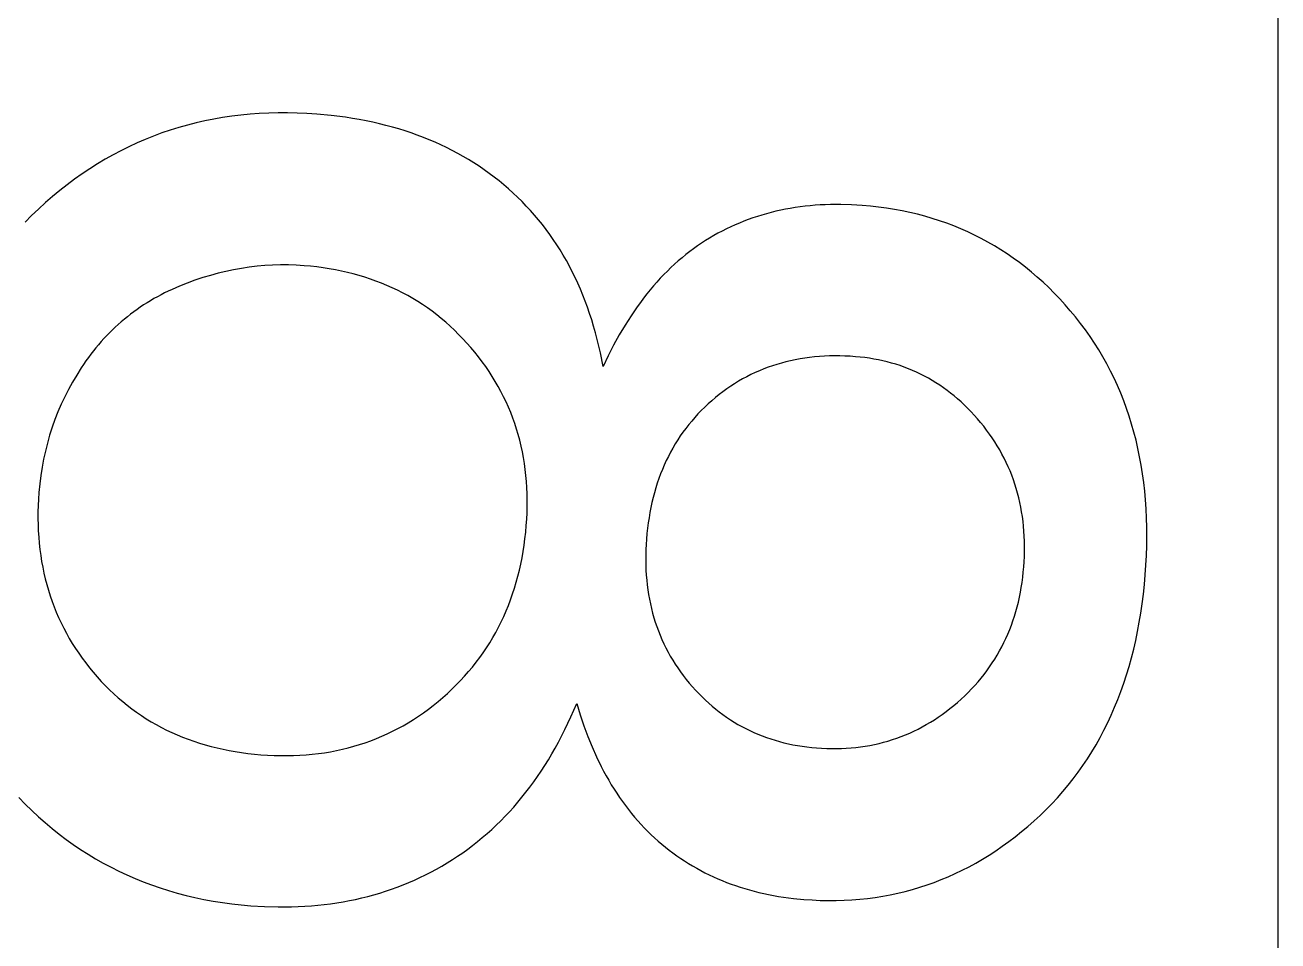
# Model space of a CAD drawing. Extents: x -16189 to 5251, y 3521 to 4024.
# Drawn here: x -14142.3 to -14090.4, y 3727.2 to 3765.1 of the extents above; entities that cross this region are included whole.
import ezdxf

# ---------------------------------------------------------------- set-up
doc = ezdxf.new("R2010")
doc.units = 0
doc.layers.add('LAYER_03', color=7, linetype='CONTINUOUS')

msp = doc.modelspace()

# ---------------------------------------------------------------- linework, layer by layer
at = {"layer": 'LAYER_03'}
for p, q in [((-14134.601, 3754.773), (-14134.921, 3754.677)), ((-14134.28, 3754.861), (-14134.601, 3754.773)), ((-14133.959, 3754.938), (-14134.28, 3754.861)), ((-14133.638, 3755.005), (-14133.959, 3754.938)), ((-14133.315, 3755.063), (-14133.638, 3755.005)), ((-14132.993, 3755.111), (-14133.315, 3755.063)), ((-14132.669, 3755.149), (-14132.993, 3755.111)), ((-14132.345, 3755.177), (-14132.669, 3755.149)), ((-14132.021, 3755.196), (-14132.345, 3755.177)), ((-14131.696, 3755.204), (-14132.021, 3755.196)), ((-14131.37, 3755.203), (-14131.696, 3755.204)), ((-14131.044, 3755.192), (-14131.37, 3755.203)), ((-14130.717, 3755.172), (-14131.044, 3755.192)), ((-14130.451, 3755.148), (-14130.717, 3755.172)), ((-14130.188, 3755.119), (-14130.451, 3755.148)), ((-14129.929, 3755.085), (-14130.188, 3755.119)), ((-14129.673, 3755.045), (-14129.929, 3755.085)), ((-14129.42, 3755), (-14129.673, 3755.045)), ((-14129.17, 3754.95), (-14129.42, 3755)), ((-14128.923, 3754.895), (-14129.17, 3754.95)), ((-14128.68, 3754.834), (-14128.923, 3754.895)), ((-14128.439, 3754.768), (-14128.68, 3754.834)), ((-14136.035, 3754.261), (-14136.191, 3754.191)), ((-14135.877, 3754.327), (-14136.035, 3754.261)), ((-14135.559, 3754.454), (-14135.877, 3754.327)), ((-14135.24, 3754.57), (-14135.559, 3754.454)), ((-14134.921, 3754.677), (-14135.24, 3754.57)), ((-14128.202, 3754.696), (-14128.439, 3754.768)), ((-14127.969, 3754.619), (-14128.202, 3754.696)), ((-14127.738, 3754.537), (-14127.969, 3754.619)), ((-14127.511, 3754.45), (-14127.738, 3754.537)), ((-14127.287, 3754.357), (-14127.511, 3754.45)), ((-14127.066, 3754.259), (-14127.287, 3754.357)), ((-14126.848, 3754.155), (-14127.066, 3754.259)), ((-14136.942, 3753.807), (-14137.086, 3753.722)), ((-14136.795, 3753.889), (-14136.942, 3753.807)), ((-14136.647, 3753.968), (-14136.795, 3753.889)), ((-14136.497, 3754.045), (-14136.647, 3753.968)), ((-14136.345, 3754.119), (-14136.497, 3754.045)), ((-14136.191, 3754.191), (-14136.345, 3754.119)), ((-14126.634, 3754.047), (-14126.848, 3754.155)), ((-14126.422, 3753.932), (-14126.634, 3754.047)), ((-14126.214, 3753.813), (-14126.422, 3753.932)), ((-14126.01, 3753.688), (-14126.214, 3753.813)), ((-14137.777, 3753.262), (-14137.909, 3753.162)), ((-14137.643, 3753.359), (-14137.777, 3753.262)), ((-14137.506, 3753.454), (-14137.643, 3753.359)), ((-14137.368, 3753.546), (-14137.506, 3753.454)), ((-14137.228, 3753.635), (-14137.368, 3753.546)), ((-14137.086, 3753.722), (-14137.228, 3753.635)), ((-14125.808, 3753.558), (-14126.01, 3753.688)), ((-14125.61, 3753.423), (-14125.808, 3753.558)), ((-14125.415, 3753.282), (-14125.61, 3753.423)), ((-14125.223, 3753.136), (-14125.415, 3753.282)), ((-14138.419, 3752.738), (-14138.542, 3752.626)), ((-14138.295, 3752.848), (-14138.419, 3752.738)), ((-14138.168, 3752.955), (-14138.295, 3752.848)), ((-14138.04, 3753.06), (-14138.168, 3752.955)), ((-14137.909, 3753.162), (-14138.04, 3753.06)), ((-14125.034, 3752.985), (-14125.223, 3753.136)), ((-14124.849, 3752.828), (-14125.034, 3752.985)), ((-14124.666, 3752.666), (-14124.849, 3752.828)), ((-14138.897, 3752.274), (-14139.012, 3752.152)), ((-14138.781, 3752.394), (-14138.897, 3752.274)), ((-14138.662, 3752.511), (-14138.781, 3752.394)), ((-14138.542, 3752.626), (-14138.662, 3752.511)), ((-14124.487, 3752.499), (-14124.666, 3752.666)), ((-14124.312, 3752.326), (-14124.487, 3752.499)), ((-14124.139, 3752.148), (-14124.312, 3752.326)), ((-14139.344, 3751.77), (-14139.45, 3751.637)), ((-14139.235, 3751.899), (-14139.344, 3751.77)), ((-14139.124, 3752.027), (-14139.235, 3751.899)), ((-14139.012, 3752.152), (-14139.124, 3752.027)), ((-14123.97, 3751.965), (-14124.139, 3752.148)), ((-14123.803, 3751.776), (-14123.97, 3751.965)), ((-14123.642, 3751.584), (-14123.803, 3751.776)), ((-14139.759, 3751.225), (-14139.857, 3751.082)), ((-14139.658, 3751.365), (-14139.759, 3751.225)), ((-14139.555, 3751.502), (-14139.658, 3751.365)), ((-14139.45, 3751.637), (-14139.555, 3751.502)), ((-14123.486, 3751.389), (-14123.642, 3751.584)), ((-14123.336, 3751.191), (-14123.486, 3751.389)), ((-14123.192, 3750.992), (-14123.336, 3751.191)), ((-14110.936, 3751.138), (-14111.123, 3751.084)), ((-14110.746, 3751.188), (-14110.936, 3751.138)), ((-14110.555, 3751.234), (-14110.746, 3751.188)), ((-14110.361, 3751.275), (-14110.555, 3751.234)), ((-14110.165, 3751.311), (-14110.361, 3751.275)), ((-14109.967, 3751.342), (-14110.165, 3751.311)), ((-14109.767, 3751.369), (-14109.967, 3751.342)), ((-14109.565, 3751.391), (-14109.767, 3751.369)), ((-14109.36, 3751.409), (-14109.565, 3751.391)), ((-14109.153, 3751.422), (-14109.36, 3751.409)), ((-14108.944, 3751.43), (-14109.153, 3751.422)), ((-14108.733, 3751.434), (-14108.944, 3751.43)), ((-14108.52, 3751.433), (-14108.733, 3751.434)), ((-14108.305, 3751.427), (-14108.52, 3751.433)), ((-14108.087, 3751.417), (-14108.305, 3751.427)), ((-14107.867, 3751.402), (-14108.087, 3751.417)), ((-14107.673, 3751.384), (-14107.867, 3751.402)), ((-14107.481, 3751.362), (-14107.673, 3751.384)), ((-14107.291, 3751.336), (-14107.481, 3751.362)), ((-14107.102, 3751.305), (-14107.291, 3751.336)), ((-14106.916, 3751.27), (-14107.102, 3751.305)), ((-14106.732, 3751.231), (-14106.916, 3751.27)), ((-14106.551, 3751.187), (-14106.732, 3751.231)), ((-14106.371, 3751.139), (-14106.551, 3751.187)), ((-14106.193, 3751.087), (-14106.371, 3751.139)), ((-14140.141, 3750.642), (-14140.317, 3750.344)), ((-14139.954, 3750.937), (-14140.141, 3750.642)), ((-14139.857, 3751.082), (-14139.954, 3750.937)), ((-14123.053, 3750.789), (-14123.192, 3750.992)), ((-14122.921, 3750.584), (-14123.053, 3750.789)), ((-14112.2, 3750.658), (-14112.372, 3750.571)), ((-14112.026, 3750.74), (-14112.2, 3750.658)), ((-14111.85, 3750.818), (-14112.026, 3750.74)), ((-14111.671, 3750.892), (-14111.85, 3750.818)), ((-14111.491, 3750.96), (-14111.671, 3750.892)), ((-14111.308, 3751.024), (-14111.491, 3750.96)), ((-14111.123, 3751.084), (-14111.308, 3751.024)), ((-14106.017, 3751.03), (-14106.193, 3751.087)), ((-14105.844, 3750.969), (-14106.017, 3751.03)), ((-14105.672, 3750.903), (-14105.844, 3750.969)), ((-14105.503, 3750.833), (-14105.672, 3750.903)), ((-14105.336, 3750.759), (-14105.503, 3750.833)), ((-14105.17, 3750.68), (-14105.336, 3750.759)), ((-14105.007, 3750.597), (-14105.17, 3750.68)), ((-14140.317, 3750.344), (-14140.483, 3750.042)), ((-14122.794, 3750.377), (-14122.921, 3750.584)), ((-14122.673, 3750.168), (-14122.794, 3750.377)), ((-14122.558, 3749.955), (-14122.673, 3750.168)), ((-14113.038, 3750.175), (-14113.199, 3750.065)), ((-14112.875, 3750.281), (-14113.038, 3750.175)), ((-14112.71, 3750.382), (-14112.875, 3750.281)), ((-14112.542, 3750.479), (-14112.71, 3750.382)), ((-14112.372, 3750.571), (-14112.542, 3750.479)), ((-14104.846, 3750.509), (-14105.007, 3750.597)), ((-14104.687, 3750.417), (-14104.846, 3750.509)), ((-14104.53, 3750.321), (-14104.687, 3750.417)), ((-14104.375, 3750.22), (-14104.53, 3750.321)), ((-14104.223, 3750.115), (-14104.375, 3750.22)), ((-14104.072, 3750.006), (-14104.223, 3750.115)), ((-14140.639, 3749.736), (-14140.784, 3749.427)), ((-14140.483, 3750.042), (-14140.639, 3749.736)), ((-14122.448, 3749.741), (-14122.558, 3749.955)), ((-14122.345, 3749.524), (-14122.448, 3749.741)), ((-14113.669, 3749.706), (-14113.822, 3749.577)), ((-14113.515, 3749.83), (-14113.669, 3749.706)), ((-14113.358, 3749.95), (-14113.515, 3749.83)), ((-14113.199, 3750.065), (-14113.358, 3749.95)), ((-14103.923, 3749.892), (-14104.072, 3750.006)), ((-14103.777, 3749.774), (-14103.923, 3749.892)), ((-14103.632, 3749.651), (-14103.777, 3749.774)), ((-14103.49, 3749.525), (-14103.632, 3749.651)), ((-14140.92, 3749.113), (-14141.045, 3748.796)), ((-14140.784, 3749.427), (-14140.92, 3749.113)), ((-14122.247, 3749.304), (-14122.345, 3749.524)), ((-14122.155, 3749.082), (-14122.247, 3749.304)), ((-14122.069, 3748.858), (-14122.155, 3749.082)), ((-14114.257, 3749.169), (-14114.394, 3749.028)), ((-14114.116, 3749.308), (-14114.257, 3749.169)), ((-14113.971, 3749.444), (-14114.116, 3749.308)), ((-14113.822, 3749.577), (-14113.971, 3749.444)), ((-14103.35, 3749.393), (-14103.49, 3749.525)), ((-14103.211, 3749.258), (-14103.35, 3749.393)), ((-14103.075, 3749.118), (-14103.211, 3749.258)), ((-14102.941, 3748.973), (-14103.075, 3749.118)), ((-14141.045, 3748.796), (-14141.159, 3748.476)), ((-14121.988, 3748.631), (-14122.069, 3748.858)), ((-14121.914, 3748.402), (-14121.988, 3748.631)), ((-14114.779, 3748.584), (-14114.899, 3748.43)), ((-14114.655, 3748.735), (-14114.779, 3748.584)), ((-14114.526, 3748.883), (-14114.655, 3748.735)), ((-14114.394, 3749.028), (-14114.526, 3748.883)), ((-14102.809, 3748.824), (-14102.941, 3748.973)), ((-14102.679, 3748.671), (-14102.809, 3748.824)), ((-14102.553, 3748.515), (-14102.679, 3748.671)), ((-14141.264, 3748.151), (-14141.358, 3747.823)), ((-14141.159, 3748.476), (-14141.264, 3748.151)), ((-14121.845, 3748.17), (-14121.914, 3748.402)), ((-14121.782, 3747.936), (-14121.845, 3748.17)), ((-14115.126, 3748.114), (-14115.234, 3747.951)), ((-14115.015, 3748.273), (-14115.126, 3748.114)), ((-14114.899, 3748.43), (-14115.015, 3748.273)), ((-14102.431, 3748.356), (-14102.553, 3748.515)), ((-14102.313, 3748.196), (-14102.431, 3748.356)), ((-14102.2, 3748.034), (-14102.313, 3748.196)), ((-14102.092, 3747.869), (-14102.2, 3748.034)), ((-14141.358, 3747.823), (-14141.442, 3747.491)), ((-14121.725, 3747.699), (-14121.782, 3747.936)), ((-14121.673, 3747.46), (-14121.725, 3747.699)), ((-14115.436, 3747.616), (-14115.531, 3747.445)), ((-14115.337, 3747.785), (-14115.436, 3747.616)), ((-14115.234, 3747.951), (-14115.337, 3747.785)), ((-14101.988, 3747.703), (-14102.092, 3747.869)), ((-14101.889, 3747.535), (-14101.988, 3747.703)), ((-14101.794, 3747.365), (-14101.889, 3747.535)), ((-14141.516, 3747.155), (-14141.579, 3746.816)), ((-14141.442, 3747.491), (-14141.516, 3747.155)), ((-14121.627, 3747.219), (-14121.673, 3747.46)), ((-14121.588, 3746.975), (-14121.627, 3747.219)), ((-14115.708, 3747.092), (-14115.791, 3746.911)), ((-14115.622, 3747.27), (-14115.708, 3747.092)), ((-14115.531, 3747.445), (-14115.622, 3747.27)), ((-14101.704, 3747.193), (-14101.794, 3747.365)), ((-14101.619, 3747.018), (-14101.704, 3747.193)), ((-14101.538, 3746.842), (-14101.619, 3747.018)), ((-14141.633, 3746.473), (-14141.676, 3746.126)), ((-14141.579, 3746.816), (-14141.633, 3746.473)), ((-14121.554, 3746.728), (-14121.588, 3746.975)), ((-14121.525, 3746.48), (-14121.554, 3746.728)), ((-14121.503, 3746.228), (-14121.525, 3746.48)), ((-14115.943, 3746.541), (-14116.013, 3746.351)), ((-14115.869, 3746.727), (-14115.943, 3746.541)), ((-14115.791, 3746.911), (-14115.869, 3746.727)), ((-14101.461, 3746.664), (-14101.538, 3746.842)), ((-14101.389, 3746.484), (-14101.461, 3746.664)), ((-14101.322, 3746.302), (-14101.389, 3746.484)), ((-14141.676, 3746.126), (-14141.708, 3745.775)), ((-14121.486, 3745.975), (-14121.503, 3746.228)), ((-14121.476, 3745.718), (-14121.486, 3745.975)), ((-14116.141, 3745.962), (-14116.198, 3745.764)), ((-14116.079, 3746.158), (-14116.141, 3745.962)), ((-14116.013, 3746.351), (-14116.079, 3746.158)), ((-14101.259, 3746.118), (-14101.322, 3746.302)), ((-14101.201, 3745.932), (-14101.259, 3746.118)), ((-14141.727, 3745.502), (-14141.74, 3745.232)), ((-14141.708, 3745.775), (-14141.727, 3745.502)), ((-14121.471, 3745.46), (-14121.476, 3745.718)), ((-14121.471, 3745.198), (-14121.471, 3745.46)), ((-14116.251, 3745.562), (-14116.3, 3745.357)), ((-14116.198, 3745.764), (-14116.251, 3745.562)), ((-14101.148, 3745.744), (-14101.201, 3745.932)), ((-14101.099, 3745.554), (-14101.148, 3745.744)), ((-14101.054, 3745.362), (-14101.099, 3745.554)), ((-14141.747, 3744.965), (-14141.748, 3744.7)), ((-14141.74, 3745.232), (-14141.747, 3744.965)), ((-14121.49, 3744.669), (-14121.478, 3744.935)), ((-14121.478, 3744.935), (-14121.471, 3745.198)), ((-14116.386, 3744.939), (-14116.422, 3744.725)), ((-14116.345, 3745.149), (-14116.386, 3744.939)), ((-14116.3, 3745.357), (-14116.345, 3745.149)), ((-14101.014, 3745.168), (-14101.054, 3745.362)), ((-14100.979, 3744.972), (-14101.014, 3745.168)), ((-14100.948, 3744.774), (-14100.979, 3744.972)), ((-14141.748, 3744.7), (-14141.744, 3744.437)), ((-14141.744, 3744.437), (-14141.734, 3744.177)), ((-14121.533, 3744.126), (-14121.509, 3744.4)), ((-14121.509, 3744.4), (-14121.49, 3744.669)), ((-14116.455, 3744.508), (-14116.483, 3744.288)), ((-14116.422, 3744.725), (-14116.455, 3744.508)), ((-14100.922, 3744.574), (-14100.948, 3744.774)), ((-14100.9, 3744.372), (-14100.922, 3744.574)), ((-14141.734, 3744.177), (-14141.718, 3743.92)), ((-14141.718, 3743.92), (-14141.696, 3743.665)), ((-14121.563, 3743.855), (-14121.533, 3744.126)), ((-14116.507, 3744.066), (-14116.527, 3743.84)), ((-14116.483, 3744.288), (-14116.507, 3744.066)), ((-14100.883, 3744.168), (-14100.9, 3744.372)), ((-14100.871, 3743.962), (-14100.883, 3744.168)), ((-14100.863, 3743.754), (-14100.871, 3743.962)), ((-14141.696, 3743.665), (-14141.669, 3743.413)), ((-14141.669, 3743.413), (-14141.635, 3743.163)), ((-14121.638, 3743.323), (-14121.598, 3743.587)), ((-14121.598, 3743.587), (-14121.563, 3743.855)), ((-14116.552, 3743.402), (-14116.558, 3743.187)), ((-14116.542, 3743.62), (-14116.552, 3743.402)), ((-14116.527, 3743.84), (-14116.542, 3743.62)), ((-14100.859, 3743.544), (-14100.863, 3743.754)), ((-14100.86, 3743.333), (-14100.859, 3743.544)), ((-14141.635, 3743.163), (-14141.597, 3742.916)), ((-14141.597, 3742.916), (-14141.552, 3742.672)), ((-14121.736, 3742.804), (-14121.684, 3743.062)), ((-14121.684, 3743.062), (-14121.638, 3743.323)), ((-14116.558, 3743.187), (-14116.56, 3742.974)), ((-14116.56, 3742.974), (-14116.557, 3742.762)), ((-14100.891, 3742.685), (-14100.876, 3742.903)), ((-14100.876, 3742.903), (-14100.866, 3743.119)), ((-14100.866, 3743.119), (-14100.86, 3743.333)), ((-14141.552, 3742.672), (-14141.502, 3742.43)), ((-14141.502, 3742.43), (-14141.446, 3742.19)), ((-14121.855, 3742.298), (-14121.792, 3742.549)), ((-14121.792, 3742.549), (-14121.736, 3742.804)), ((-14116.557, 3742.762), (-14116.549, 3742.553)), ((-14116.549, 3742.553), (-14116.537, 3742.346)), ((-14116.537, 3742.346), (-14116.52, 3742.142)), ((-14100.934, 3742.257), (-14100.91, 3742.47)), ((-14100.91, 3742.47), (-14100.891, 3742.685)), ((-14141.446, 3742.19), (-14141.384, 3741.953)), ((-14141.384, 3741.953), (-14141.316, 3741.719)), ((-14122.074, 3741.565), (-14121.995, 3741.806)), ((-14121.995, 3741.806), (-14121.922, 3742.05)), ((-14121.922, 3742.05), (-14121.855, 3742.298)), ((-14116.52, 3742.142), (-14116.498, 3741.939)), ((-14116.498, 3741.939), (-14116.473, 3741.739)), ((-14101.03, 3741.634), (-14100.993, 3741.839)), ((-14100.993, 3741.839), (-14100.961, 3742.047)), ((-14100.961, 3742.047), (-14100.934, 3742.257)), ((-14141.316, 3741.719), (-14141.243, 3741.487)), ((-14141.243, 3741.487), (-14141.164, 3741.258)), ((-14122.247, 3741.093), (-14122.158, 3741.327)), ((-14122.158, 3741.327), (-14122.074, 3741.565)), ((-14116.473, 3741.739), (-14116.442, 3741.54)), ((-14116.442, 3741.54), (-14116.407, 3741.344)), ((-14116.407, 3741.344), (-14116.368, 3741.15)), ((-14101.115, 3741.232), (-14101.07, 3741.432)), ((-14101.07, 3741.432), (-14101.03, 3741.634)), ((-14141.164, 3741.258), (-14141.079, 3741.031)), ((-14141.079, 3741.031), (-14140.988, 3740.807)), ((-14140.988, 3740.807), (-14140.892, 3740.585)), ((-14122.442, 3740.634), (-14122.342, 3740.861)), ((-14122.342, 3740.861), (-14122.247, 3741.093)), ((-14116.368, 3741.15), (-14116.324, 3740.958)), ((-14116.324, 3740.958), (-14116.275, 3740.769)), ((-14116.275, 3740.769), (-14116.222, 3740.581)), ((-14101.276, 3740.648), (-14101.218, 3740.84)), ((-14101.218, 3740.84), (-14101.164, 3741.035)), ((-14101.164, 3741.035), (-14101.115, 3741.232)), ((-14140.892, 3740.585), (-14140.79, 3740.366)), ((-14140.79, 3740.366), (-14140.682, 3740.15)), ((-14122.658, 3740.188), (-14122.547, 3740.409)), ((-14122.547, 3740.409), (-14122.442, 3740.634)), ((-14116.222, 3740.581), (-14116.164, 3740.396)), ((-14116.164, 3740.396), (-14116.102, 3740.212)), ((-14101.475, 3740.087), (-14101.404, 3740.271)), ((-14101.404, 3740.271), (-14101.338, 3740.458)), ((-14101.338, 3740.458), (-14101.276, 3740.648)), ((-14140.682, 3740.15), (-14140.569, 3739.936)), ((-14140.569, 3739.936), (-14140.45, 3739.725)), ((-14140.45, 3739.725), (-14140.325, 3739.516)), ((-14123.024, 3739.544), (-14122.896, 3739.756)), ((-14122.896, 3739.756), (-14122.775, 3739.97)), ((-14122.775, 3739.97), (-14122.658, 3740.188)), ((-14116.102, 3740.212), (-14116.035, 3740.031)), ((-14116.035, 3740.031), (-14115.964, 3739.852)), ((-14115.964, 3739.852), (-14115.888, 3739.675)), ((-14101.713, 3739.549), (-14101.63, 3739.725)), ((-14101.63, 3739.725), (-14101.55, 3739.905)), ((-14101.55, 3739.905), (-14101.475, 3740.087)), ((-14140.325, 3739.516), (-14140.194, 3739.31)), ((-14140.194, 3739.31), (-14140.057, 3739.106)), ((-14123.294, 3739.132), (-14123.156, 3739.336)), ((-14123.156, 3739.336), (-14123.024, 3739.544)), ((-14115.888, 3739.675), (-14115.808, 3739.501)), ((-14115.808, 3739.501), (-14115.723, 3739.328)), ((-14115.723, 3739.328), (-14115.634, 3739.158)), ((-14101.99, 3739.034), (-14101.894, 3739.203)), ((-14101.894, 3739.203), (-14101.801, 3739.375)), ((-14101.801, 3739.375), (-14101.713, 3739.549)), ((-14140.057, 3739.106), (-14139.915, 3738.905)), ((-14139.915, 3738.905), (-14139.767, 3738.706)), ((-14139.767, 3738.706), (-14139.614, 3738.51)), ((-14123.741, 3738.538), (-14123.586, 3738.733)), ((-14123.586, 3738.733), (-14123.438, 3738.931)), ((-14123.438, 3738.931), (-14123.294, 3739.132)), ((-14115.634, 3739.158), (-14115.54, 3738.99)), ((-14115.54, 3738.99), (-14115.441, 3738.824)), ((-14115.441, 3738.824), (-14115.338, 3738.66)), ((-14102.306, 3738.542), (-14102.196, 3738.704)), ((-14102.196, 3738.704), (-14102.091, 3738.868)), ((-14102.091, 3738.868), (-14101.99, 3739.034)), ((-14139.614, 3738.51), (-14139.454, 3738.317)), ((-14139.454, 3738.317), (-14139.29, 3738.127)), ((-14124.236, 3737.975), (-14124.066, 3738.159)), ((-14124.066, 3738.159), (-14123.9, 3738.347)), ((-14123.9, 3738.347), (-14123.741, 3738.538)), ((-14115.338, 3738.66), (-14115.23, 3738.498)), ((-14115.23, 3738.498), (-14115.118, 3738.338)), ((-14115.118, 3738.338), (-14115.001, 3738.181)), ((-14115.001, 3738.181), (-14114.88, 3738.025)), ((-14102.66, 3738.074), (-14102.538, 3738.228)), ((-14102.538, 3738.228), (-14102.42, 3738.384)), ((-14102.42, 3738.384), (-14102.306, 3738.542)), ((-14139.29, 3738.127), (-14139.123, 3737.943)), ((-14139.123, 3737.943), (-14138.952, 3737.764)), ((-14138.952, 3737.764), (-14138.777, 3737.591)), ((-14124.593, 3737.616), (-14124.412, 3737.793)), ((-14124.412, 3737.793), (-14124.236, 3737.975)), ((-14114.88, 3738.025), (-14114.754, 3737.872)), ((-14114.754, 3737.872), (-14114.625, 3737.722)), ((-14114.625, 3737.722), (-14114.494, 3737.577)), ((-14103.053, 3737.629), (-14102.918, 3737.775)), ((-14102.918, 3737.775), (-14102.787, 3737.923)), ((-14102.787, 3737.923), (-14102.66, 3738.074)), ((-14138.777, 3737.591), (-14138.6, 3737.423)), ((-14138.6, 3737.423), (-14138.419, 3737.26)), ((-14138.419, 3737.26), (-14138.234, 3737.103)), ((-14125.168, 3737.103), (-14124.972, 3737.27)), ((-14124.972, 3737.27), (-14124.78, 3737.441)), ((-14124.78, 3737.441), (-14124.593, 3737.616)), ((-14114.494, 3737.577), (-14114.36, 3737.435)), ((-14114.36, 3737.435), (-14114.224, 3737.298)), ((-14114.224, 3737.298), (-14114.085, 3737.165)), ((-14114.085, 3737.165), (-14113.945, 3737.036)), ((-14103.638, 3737.071), (-14103.485, 3737.207)), ((-14103.485, 3737.207), (-14103.337, 3737.345)), ((-14103.337, 3737.345), (-14103.193, 3737.486)), ((-14103.193, 3737.486), (-14103.053, 3737.629)), ((-14138.234, 3737.103), (-14138.046, 3736.95)), ((-14138.046, 3736.95), (-14137.855, 3736.804)), ((-14137.855, 3736.804), (-14137.66, 3736.662)), ((-14137.66, 3736.662), (-14137.462, 3736.526)), ((-14125.978, 3736.496), (-14125.772, 3736.639)), ((-14125.772, 3736.639), (-14125.568, 3736.788)), ((-14125.568, 3736.788), (-14125.367, 3736.942)), ((-14125.367, 3736.942), (-14125.168, 3737.103)), ((-14113.945, 3737.036), (-14113.802, 3736.912)), ((-14113.802, 3736.912), (-14113.656, 3736.792)), ((-14113.656, 3736.792), (-14113.509, 3736.676)), ((-14113.509, 3736.676), (-14113.359, 3736.564)), ((-14104.271, 3736.572), (-14104.11, 3736.69)), ((-14104.11, 3736.69), (-14103.951, 3736.812)), ((-14103.951, 3736.812), (-14103.793, 3736.939)), ((-14103.793, 3736.939), (-14103.638, 3737.071)), ((-14137.462, 3736.526), (-14137.26, 3736.395)), ((-14137.26, 3736.395), (-14137.055, 3736.27)), ((-14137.055, 3736.27), (-14136.846, 3736.15)), ((-14136.846, 3736.15), (-14136.634, 3736.035)), ((-14126.829, 3735.985), (-14126.612, 3736.104)), ((-14126.612, 3736.104), (-14126.399, 3736.229)), ((-14126.399, 3736.229), (-14126.187, 3736.36)), ((-14126.187, 3736.36), (-14125.978, 3736.496)), ((-14113.359, 3736.564), (-14113.206, 3736.457)), ((-14113.206, 3736.457), (-14113.052, 3736.354)), ((-14113.052, 3736.354), (-14112.895, 3736.255)), ((-14112.895, 3736.255), (-14112.736, 3736.16)), ((-14112.736, 3736.16), (-14112.574, 3736.07)), ((-14105.101, 3736.054), (-14104.931, 3736.148)), ((-14104.931, 3736.148), (-14104.763, 3736.247)), ((-14104.763, 3736.247), (-14104.597, 3736.35)), ((-14104.597, 3736.35), (-14104.433, 3736.459)), ((-14104.433, 3736.459), (-14104.271, 3736.572)), ((-14136.634, 3736.035), (-14136.419, 3735.926)), ((-14136.419, 3735.926), (-14136.2, 3735.822)), ((-14136.2, 3735.822), (-14135.978, 3735.723)), ((-14135.978, 3735.723), (-14135.752, 3735.63)), ((-14135.752, 3735.63), (-14135.523, 3735.542)), ((-14127.949, 3735.481), (-14127.72, 3735.57)), ((-14127.72, 3735.57), (-14127.494, 3735.665)), ((-14127.494, 3735.665), (-14127.269, 3735.766)), ((-14127.269, 3735.766), (-14127.048, 3735.873)), ((-14127.048, 3735.873), (-14126.829, 3735.985)), ((-14112.574, 3736.07), (-14112.411, 3735.984)), ((-14112.411, 3735.984), (-14112.245, 3735.902)), ((-14112.245, 3735.902), (-14112.076, 3735.824)), ((-14112.076, 3735.824), (-14111.906, 3735.751)), ((-14111.906, 3735.751), (-14111.733, 3735.682)), ((-14111.733, 3735.682), (-14111.557, 3735.617)), ((-14111.557, 3735.617), (-14111.38, 3735.557)), ((-14106.336, 3735.526), (-14106.154, 3735.587)), ((-14106.154, 3735.587), (-14105.974, 3735.653)), ((-14105.974, 3735.653), (-14105.796, 3735.724)), ((-14105.796, 3735.724), (-14105.619, 3735.799)), ((-14105.619, 3735.799), (-14105.445, 3735.879)), ((-14105.445, 3735.879), (-14105.272, 3735.964)), ((-14105.272, 3735.964), (-14105.101, 3736.054)), ((-14135.523, 3735.542), (-14135.291, 3735.459)), ((-14135.291, 3735.459), (-14135.055, 3735.382)), ((-14135.055, 3735.382), (-14134.816, 3735.31)), ((-14134.816, 3735.31), (-14134.573, 3735.243)), ((-14134.573, 3735.243), (-14134.327, 3735.182)), ((-14134.327, 3735.182), (-14134.077, 3735.126)), ((-14134.077, 3735.126), (-14133.824, 3735.075)), ((-14133.824, 3735.075), (-14133.568, 3735.03)), ((-14129.624, 3735.026), (-14129.377, 3735.073)), ((-14129.377, 3735.073), (-14129.133, 3735.126)), ((-14129.133, 3735.126), (-14128.891, 3735.185)), ((-14128.891, 3735.185), (-14128.652, 3735.25)), ((-14128.652, 3735.25), (-14128.415, 3735.321)), ((-14128.415, 3735.321), (-14128.181, 3735.398)), ((-14128.181, 3735.398), (-14127.949, 3735.481)), ((-14111.38, 3735.557), (-14111.2, 3735.501)), ((-14111.2, 3735.501), (-14111.018, 3735.449)), ((-14111.018, 3735.449), (-14110.833, 3735.401)), ((-14110.833, 3735.401), (-14110.646, 3735.357)), ((-14110.646, 3735.357), (-14110.457, 3735.318)), ((-14110.457, 3735.318), (-14110.266, 3735.283)), ((-14110.266, 3735.283), (-14110.072, 3735.253)), ((-14110.072, 3735.253), (-14109.876, 3735.226)), ((-14109.876, 3735.226), (-14109.678, 3735.204)), ((-14109.678, 3735.204), (-14109.477, 3735.186)), ((-14109.477, 3735.186), (-14109.268, 3735.172)), ((-14109.268, 3735.172), (-14109.06, 3735.163)), ((-14109.06, 3735.163), (-14108.854, 3735.158)), ((-14108.854, 3735.158), (-14108.65, 3735.158)), ((-14108.65, 3735.158), (-14108.448, 3735.163)), ((-14108.448, 3735.163), (-14108.247, 3735.172)), ((-14108.247, 3735.172), (-14108.048, 3735.186)), ((-14108.048, 3735.186), (-14107.851, 3735.205)), ((-14107.851, 3735.205), (-14107.655, 3735.229)), ((-14107.655, 3735.229), (-14107.462, 3735.257)), ((-14107.462, 3735.257), (-14107.27, 3735.29)), ((-14107.27, 3735.29), (-14107.079, 3735.328)), ((-14107.079, 3735.328), (-14106.891, 3735.37)), ((-14106.891, 3735.37), (-14106.704, 3735.417)), ((-14106.704, 3735.417), (-14106.519, 3735.469)), ((-14106.519, 3735.469), (-14106.336, 3735.526)), ((-14133.568, 3735.03), (-14133.308, 3734.99)), ((-14133.308, 3734.99), (-14133.045, 3734.955)), ((-14133.045, 3734.955), (-14132.778, 3734.926)), ((-14132.778, 3734.926), (-14132.508, 3734.902)), ((-14132.508, 3734.902), (-14132.233, 3734.883)), ((-14132.233, 3734.883), (-14131.961, 3734.871)), ((-14131.961, 3734.871), (-14131.691, 3734.864)), ((-14131.691, 3734.864), (-14131.424, 3734.863)), ((-14131.424, 3734.863), (-14131.159, 3734.869)), ((-14131.159, 3734.869), (-14130.897, 3734.88)), ((-14130.897, 3734.88), (-14130.637, 3734.897)), ((-14130.637, 3734.897), (-14130.38, 3734.92)), ((-14130.38, 3734.92), (-14130.126, 3734.949)), ((-14130.126, 3734.949), (-14129.874, 3734.985)), ((-14129.874, 3734.985), (-14129.624, 3735.026))]:
    msp.add_line(p, q, dxfattribs=at)
msp.add_lwpolyline([(-14247.739, 3661.625), (-14247.386, 3666.035), (-14247.044, 3670.445), (-14246.711, 3674.857), (-14246.389, 3679.269), (-14245.774, 3688.096), (-14245.197, 3696.927), (-14244.657, 3705.761), (-14244.152, 3714.598), (-14243.682, 3723.438), (-14243.244, 3732.281), (-14242.837, 3741.126), (-14242.461, 3749.975), (-14242.113, 3758.826), (-14241.792, 3767.679), (-14241.497, 3776.535), (-14241.226, 3785.393), (-14240.979, 3794.252), (-14240.753, 3803.114), (-14090.357, 3803.114), (-14090.357, 3571.114, -0.414214)], format="xyb", dxfattribs=at)
msp.add_lwpolyline([(-14142.542, 3733.131), (-14142.276, 3732.857), (-14142.006, 3732.591), (-14141.73, 3732.334), (-14141.45, 3732.086), (-14141.165, 3731.846), (-14140.876, 3731.615), (-14140.582, 3731.392), (-14140.283, 3731.178), (-14139.979, 3730.972), (-14139.671, 3730.775), (-14139.358, 3730.586), (-14139.041, 3730.406), (-14138.719, 3730.234), (-14138.392, 3730.071), (-14138.06, 3729.916), (-14137.724, 3729.77), (-14137.383, 3729.632), (-14137.038, 3729.503), (-14136.688, 3729.382), (-14136.333, 3729.27), (-14135.973, 3729.167), (-14135.609, 3729.072), (-14135.24, 3728.985), (-14134.867, 3728.907), (-14134.488, 3728.837), (-14134.105, 3728.776), (-14133.718, 3728.724), (-14133.326, 3728.68), (-14132.929, 3728.644), (-14132.355, 3728.609), (-14131.791, 3728.593), (-14131.512, 3728.592), (-14131.235, 3728.597), (-14130.96, 3728.606), (-14130.687, 3728.62), (-14130.417, 3728.639), (-14130.148, 3728.662), (-14129.882, 3728.691), (-14129.618, 3728.724), (-14129.356, 3728.763), (-14129.096, 3728.806), (-14128.839, 3728.854), (-14128.583, 3728.907), (-14128.33, 3728.965), (-14128.079, 3729.028), (-14127.83, 3729.095), (-14127.583, 3729.168), (-14127.339, 3729.245), (-14127.096, 3729.327), (-14126.856, 3729.415), (-14126.618, 3729.507), (-14126.382, 3729.603), (-14126.148, 3729.705), (-14125.916, 3729.812), (-14125.687, 3729.923), (-14125.459, 3730.04), (-14125.234, 3730.161), (-14125.011, 3730.287), (-14124.79, 3730.418), (-14124.572, 3730.554), (-14124.357, 3730.694), (-14124.145, 3730.839), (-14123.937, 3730.988), (-14123.732, 3731.142), (-14123.53, 3731.301), (-14123.331, 3731.464), (-14123.135, 3731.632), (-14122.943, 3731.804), (-14122.754, 3731.981), (-14122.569, 3732.162), (-14122.386, 3732.348), (-14122.207, 3732.538), (-14122.031, 3732.733), (-14121.858, 3732.933), (-14121.689, 3733.137), (-14121.522, 3733.346), (-14121.36, 3733.559), (-14121.2, 3733.777), (-14121.043, 3733.999), (-14120.89, 3734.226), (-14120.74, 3734.458), (-14120.593, 3734.694), (-14120.45, 3734.934), (-14120.31, 3735.179), (-14120.173, 3735.429), (-14119.908, 3735.942), (-14119.657, 3736.474), (-14119.419, 3737.023), (-14119.276, 3736.554), (-14119.122, 3736.098), (-14118.959, 3735.657), (-14118.785, 3735.229), (-14118.6, 3734.816), (-14118.406, 3734.416), (-14118.305, 3734.222), (-14118.201, 3734.031), (-14118.094, 3733.843), (-14117.986, 3733.659), (-14117.874, 3733.479), (-14117.76, 3733.302), (-14117.643, 3733.128), (-14117.524, 3732.958), (-14117.402, 3732.792), (-14117.278, 3732.629), (-14117.151, 3732.469), (-14117.021, 3732.314), (-14116.889, 3732.161), (-14116.755, 3732.012), (-14116.617, 3731.867), (-14116.477, 3731.725), (-14116.335, 3731.586), (-14116.19, 3731.451), (-14116.042, 3731.32), (-14115.892, 3731.192), (-14115.74, 3731.068), (-14115.585, 3730.947), (-14115.429, 3730.829), (-14115.27, 3730.715), (-14115.11, 3730.604), (-14114.947, 3730.497), (-14114.782, 3730.393), (-14114.615, 3730.292), (-14114.447, 3730.195), (-14114.276, 3730.101), (-14114.103, 3730.011), (-14113.928, 3729.924), (-14113.751, 3729.84), (-14113.572, 3729.76), (-14113.391, 3729.684), (-14113.208, 3729.61), (-14113.023, 3729.541), (-14112.836, 3729.474), (-14112.647, 3729.411), (-14112.456, 3729.352), (-14112.263, 3729.295), (-14112.067, 3729.243), (-14111.87, 3729.193), (-14111.671, 3729.147), (-14111.47, 3729.105), (-14111.266, 3729.066), (-14111.061, 3729.03), (-14110.853, 3728.998), (-14110.432, 3728.943), (-14110.003, 3728.903), (-14109.665, 3728.88), (-14109.329, 3728.865), (-14108.995, 3728.859), (-14108.665, 3728.86), (-14108.337, 3728.87), (-14108.011, 3728.887), (-14107.688, 3728.913), (-14107.368, 3728.946), (-14107.051, 3728.988), (-14106.736, 3729.038), (-14106.423, 3729.095), (-14106.114, 3729.161), (-14105.806, 3729.234), (-14105.502, 3729.316), (-14105.2, 3729.406), (-14104.901, 3729.503), (-14104.604, 3729.609), (-14104.31, 3729.723), (-14104.018, 3729.845), (-14103.729, 3729.974), (-14103.443, 3730.112), (-14103.16, 3730.258), (-14102.879, 3730.412), (-14102.6, 3730.573), (-14102.324, 3730.743), (-14102.051, 3730.921), (-14101.781, 3731.107), (-14101.513, 3731.301), (-14101.247, 3731.503), (-14100.984, 3731.713), (-14100.724, 3731.931), (-14100.467, 3732.157), (-14100.214, 3732.389), (-14099.968, 3732.628), (-14099.73, 3732.871), (-14099.498, 3733.121), (-14099.273, 3733.376), (-14099.056, 3733.636), (-14098.845, 3733.902), (-14098.641, 3734.174), (-14098.445, 3734.451), (-14098.255, 3734.734), (-14098.072, 3735.022), (-14097.897, 3735.316), (-14097.728, 3735.615), (-14097.567, 3735.92), (-14097.412, 3736.231), (-14097.264, 3736.547), (-14097.124, 3736.869), (-14096.99, 3737.196), (-14096.864, 3737.529), (-14096.744, 3737.867), (-14096.632, 3738.211), (-14096.526, 3738.56), (-14096.428, 3738.915), (-14096.336, 3739.276), (-14096.252, 3739.642), (-14096.174, 3740.013), (-14096.104, 3740.391), (-14096.04, 3740.773), (-14095.984, 3741.162), (-14095.935, 3741.555), (-14095.892, 3741.955), (-14095.857, 3742.36), (-14095.829, 3742.763), (-14095.809, 3743.162), (-14095.796, 3743.557), (-14095.791, 3743.947), (-14095.794, 3744.332), (-14095.804, 3744.713), (-14095.822, 3745.09), (-14095.847, 3745.462), (-14095.88, 3745.829), (-14095.921, 3746.192), (-14095.969, 3746.551), (-14096.025, 3746.905), (-14096.089, 3747.255), (-14096.16, 3747.6), (-14096.239, 3747.941), (-14096.326, 3748.277), (-14096.42, 3748.608), (-14096.522, 3748.936), (-14096.631, 3749.259), (-14096.748, 3749.577), (-14096.873, 3749.891), (-14097.005, 3750.2), (-14097.145, 3750.505), (-14097.292, 3750.805), (-14097.448, 3751.101), (-14097.61, 3751.393), (-14097.781, 3751.68), (-14097.959, 3751.962), (-14098.145, 3752.24), (-14098.338, 3752.514), (-14098.539, 3752.783), (-14098.747, 3753.047), (-14098.962, 3753.306), (-14099.18, 3753.557), (-14099.402, 3753.801), (-14099.629, 3754.038), (-14099.859, 3754.267), (-14100.093, 3754.489), (-14100.332, 3754.703), (-14100.574, 3754.91), (-14100.82, 3755.11), (-14101.07, 3755.302), (-14101.324, 3755.487), (-14101.583, 3755.665), (-14101.845, 3755.835), (-14102.111, 3755.998), (-14102.381, 3756.153), (-14102.655, 3756.302), (-14102.933, 3756.442), (-14103.215, 3756.576), (-14103.501, 3756.702), (-14103.791, 3756.82), (-14104.085, 3756.932), (-14104.383, 3757.036), (-14104.685, 3757.132), (-14104.991, 3757.221), (-14105.301, 3757.303), (-14105.615, 3757.378), (-14105.933, 3757.445), (-14106.255, 3757.505), (-14106.581, 3757.557), (-14106.911, 3757.602), (-14107.244, 3757.64), (-14107.582, 3757.67), (-14108.029, 3757.698), (-14108.469, 3757.71), (-14108.902, 3757.708), (-14109.116, 3757.701), (-14109.328, 3757.691), (-14109.539, 3757.677), (-14109.748, 3757.659), (-14109.955, 3757.637), (-14110.16, 3757.612), (-14110.364, 3757.583), (-14110.566, 3757.55), (-14110.766, 3757.513), (-14110.965, 3757.473), (-14111.162, 3757.429), (-14111.357, 3757.381), (-14111.551, 3757.329), (-14111.742, 3757.274), (-14111.932, 3757.215), (-14112.121, 3757.152), (-14112.307, 3757.086), (-14112.492, 3757.015), (-14112.675, 3756.941), (-14112.857, 3756.864), (-14113.037, 3756.782), (-14113.215, 3756.697), (-14113.391, 3756.608), (-14113.566, 3756.515), (-14113.739, 3756.419), (-14113.91, 3756.319), (-14114.079, 3756.215), (-14114.247, 3756.106), (-14114.412, 3755.994), (-14114.575, 3755.878), (-14114.737, 3755.758), (-14114.896, 3755.634), (-14115.053, 3755.505), (-14115.208, 3755.373), (-14115.361, 3755.237), (-14115.513, 3755.096), (-14115.662, 3754.952), (-14115.809, 3754.804), (-14115.954, 3754.651), (-14116.097, 3754.495), (-14116.238, 3754.334), (-14116.377, 3754.17), (-14116.514, 3754.001), (-14116.649, 3753.829), (-14116.782, 3753.652), (-14116.913, 3753.471), (-14117.169, 3753.098), (-14117.417, 3752.708), (-14117.656, 3752.303), (-14117.888, 3751.881), (-14118.111, 3751.443), (-14118.327, 3750.989), (-14118.44, 3751.562), (-14118.503, 3751.843), (-14118.57, 3752.12), (-14118.642, 3752.394), (-14118.718, 3752.664), (-14118.799, 3752.929), (-14118.884, 3753.192), (-14118.974, 3753.45), (-14119.067, 3753.705), (-14119.166, 3753.956), (-14119.268, 3754.203), (-14119.375, 3754.446), (-14119.487, 3754.686), (-14119.603, 3754.922), (-14119.723, 3755.154), (-14119.848, 3755.382), (-14119.977, 3755.606), (-14120.11, 3755.827), (-14120.248, 3756.044), (-14120.391, 3756.258), (-14120.537, 3756.467), (-14120.688, 3756.673), (-14120.844, 3756.875), (-14121.004, 3757.073), (-14121.168, 3757.267), (-14121.337, 3757.458), (-14121.51, 3757.645), (-14121.687, 3757.828), (-14121.869, 3758.008), (-14122.055, 3758.183), (-14122.246, 3758.355), (-14122.441, 3758.523), (-14122.639, 3758.686), (-14122.84, 3758.845), (-14123.045, 3758.999), (-14123.254, 3759.148), (-14123.466, 3759.293), (-14123.681, 3759.433), (-14123.9, 3759.569), (-14124.122, 3759.7), (-14124.348, 3759.827), (-14124.578, 3759.949), (-14124.81, 3760.066), (-14125.046, 3760.179), (-14125.286, 3760.287), (-14125.529, 3760.391), (-14125.776, 3760.49), (-14126.026, 3760.585), (-14126.279, 3760.675), (-14126.536, 3760.76), (-14126.797, 3760.841), (-14127.06, 3760.917), (-14127.328, 3760.989), (-14127.599, 3761.056), (-14127.873, 3761.119), (-14128.151, 3761.177), (-14128.432, 3761.23), (-14128.716, 3761.279), (-14129.005, 3761.324), (-14129.591, 3761.399), (-14130.192, 3761.455), (-14130.598, 3761.482), (-14131, 3761.501), (-14131.399, 3761.51), (-14131.794, 3761.509), (-14132.186, 3761.5), (-14132.575, 3761.482), (-14132.96, 3761.454), (-14133.341, 3761.417), (-14133.719, 3761.371), (-14134.093, 3761.316), (-14134.464, 3761.252), (-14134.831, 3761.179), (-14135.195, 3761.096), (-14135.555, 3761.004), (-14135.911, 3760.903), (-14136.265, 3760.793), (-14136.614, 3760.674), (-14136.96, 3760.546), (-14137.303, 3760.408), (-14137.642, 3760.262), (-14137.977, 3760.106), (-14138.309, 3759.941), (-14138.638, 3759.767), (-14138.963, 3759.584), (-14139.284, 3759.391), (-14139.602, 3759.19), (-14139.916, 3758.979), (-14140.227, 3758.759), (-14140.535, 3758.53), (-14140.838, 3758.292), (-14141.139, 3758.044), (-14141.435, 3757.788), (-14141.726, 3757.523), (-14142.009, 3757.253), (-14142.284, 3756.976)], dxfattribs=at)

doc.saveas('drawing.dxf')
